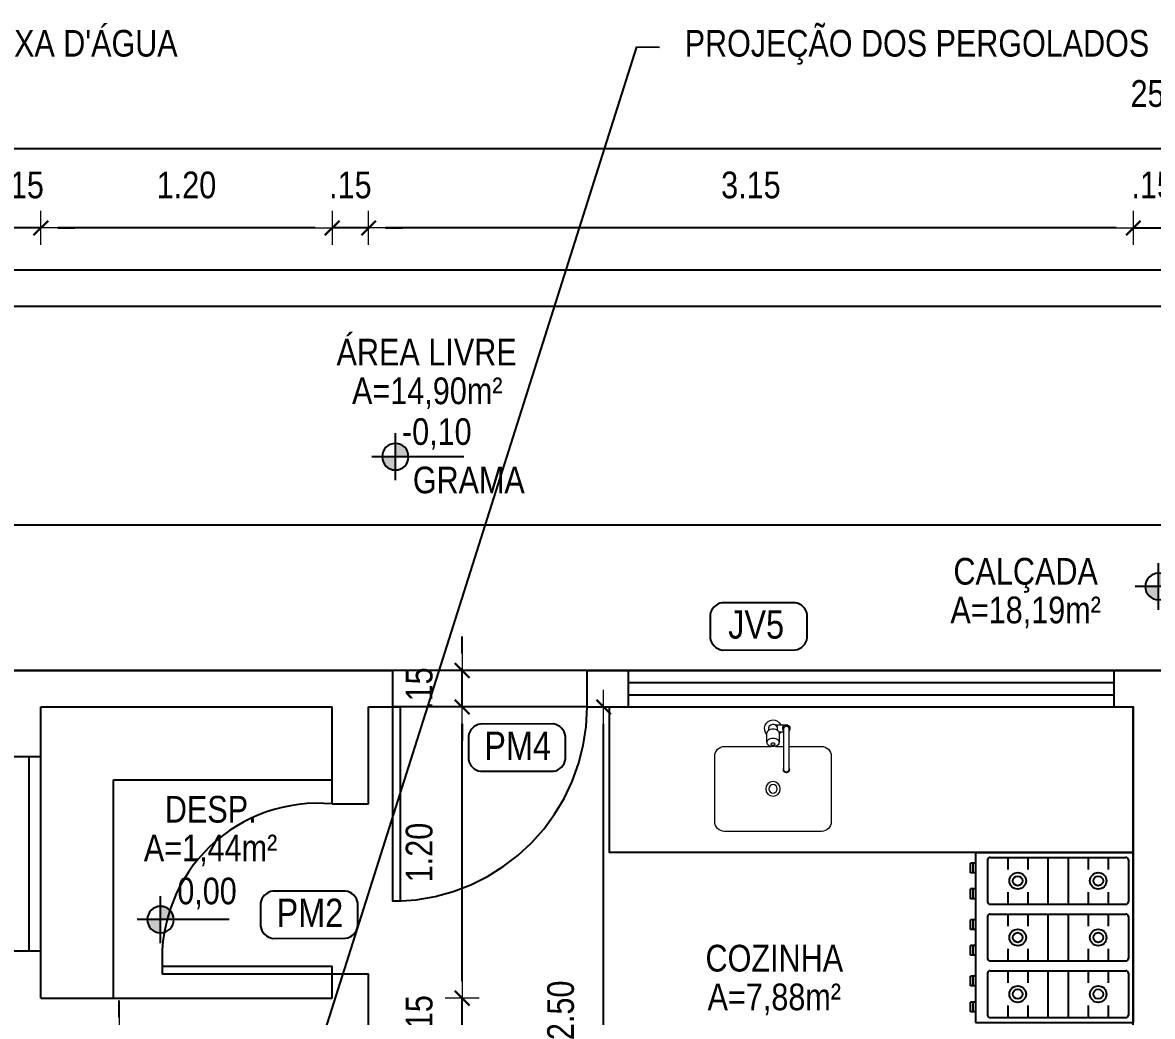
# Model space of a CAD drawing. Header units: millimetres. Extents: x -677 to -23, y -135 to 1112.
# Drawn here: x -127.456 to -122.802, y 846.009 to 850.103 of the extents above; entities that cross this region are included whole.
import ezdxf
from ezdxf.enums import TextEntityAlignment as Align

# ---------------------------------------------------------------- set-up
doc = ezdxf.new("R2010")
doc.units = ezdxf.units.MM
doc.header["$LTSCALE"] = 20
doc.header["$MEASUREMENT"] = 0
doc.header["$PDSIZE"] = -5
doc.linetypes.add('CONTINU', pattern=[0])
doc.linetypes.add('HIDDEN2', pattern=[0.1875, 0.125, -0.0625])
doc.layers.get('0').update_dxf_attribs({"linetype": 'CONTINUOUS'})
doc.layers.get('Defpoints').update_dxf_attribs({"linetype": 'CONTINUOUS'})
for name, color, linetype in [('a-pem-m', 6, 'CONTINUOUS'), ('COTA', 7, 'CONTINUOUS'), ('COZINHA', 6, 'CONTINUOUS'), ('DIVERSOS', 1, 'CONTINUOUS'), ('E-txt-g', 3, 'CONTINUOUS'), ('Layer1', 7, 'CONTINUOUS'), ('LAYER7', 4, 'CONTINUOUS')]:
    doc.layers.add(name, color=color, linetype=linetype)
for name, color, linetype, lineweight in [('E-Cta-W', 7, 'CONTINUOUS', 20), ('E-Lay-9', 9, 'CONTINUOUS', 9), ('E-Pen-C', 4, 'CONTINUOUS', 15), ('E-Pen-G', 3, 'CONTINUOUS', 30), ('E-Txt-W', 7, 'CONTINUOUS', 20)]:
    doc.layers.add(name, color=color, linetype=linetype, lineweight=lineweight)
doc.styles.add('F2', font='swissc.ttf')
doc.styles.add('REG60', font='romans.shx', dxfattribs={"width": 0.8, "height": 0.15})
doc.styles.add('REG80', font='romans.shx', dxfattribs={"width": 0.8, "height": 0.2})
doc.dimstyles.new('DIMENSION-1', dxfattribs={"dimtxt": 0.11, "dimasz": 0.07, "dimexe": 1, "dimexo": 0, "dimgap": 0.12, "dimtad": 1, "dimzin": 7, "dimdsep": 46, "dimtxsty": 'F2', "dimblk1": 'TRACO', "dimblk2": 'TRACO', "dimsah": 1, "dimcen": 1, "dimse1": 1, "dimse2": 1, "dimclrd": 256, "dimclre": 256, "dimclrt": 6, "dimadec": 0, "dimazin": 0, "dimtfac": 1, "dimtix": 1, "dimtmove": 2, "dimatfit": 3, "dimldrblk": 'TRACO', "dimfxl": 1, "dimtolj": 1, "dimtzin": 0, "dimarcsym": 0})
doc.dimstyles.get("Standard").update_dxf_attribs({"dimtxt": 0.18, "dimasz": 0.18, "dimexe": 0.18, "dimexo": 0.0625, "dimgap": 0.09, "dimtad": 0, "dimtih": 1, "dimtoh": 1, "dimdec": 4, "dimzin": 0, "dimdsep": 46, "dimtxsty": 'Standard', "dimcen": 0.09, "dimadec": 0, "dimazin": 0, "dimtfac": 1, "dimtdec": 4, "dimtofl": 0, "dimtmove": 0, "dimatfit": 3, "dimfxl": 1, "dimtolj": 1, "dimtzin": 0, "dimarcsym": 0})

# ---------------------------------------------------------------- blocks, each defined once
blk = doc.blocks.new('TXT-AMB75')
at = {"layer": 'E-txt-g', "style": 'REG80', "width": 0.8, "flags": 8}
blk.add_attdef('TXT', text='', height=0.2, dxfattribs=at).set_placement((0.0055, 0.2964), align=Align.CENTER)
at = {"layer": 'E-Txt-W', "style": 'REG60', "width": 0.8, "flags": 8}
blk.add_attdef('TXT', text='', height=0.15, dxfattribs=at).set_placement((0.0055, 0.0271), align=Align.CENTER)
blk = doc.blocks.new('TRACO')
at = {"layer": 'E-Pen-C'}
for p, q in [((0, 1), (0, -1)), ((-1, 0), (1, 0))]:
    blk.add_line(p, q, dxfattribs=at)
at = {"layer": 'E-Pen-G'}
blk.add_line((-0.424, -0.424), (0.424, 0.424), dxfattribs=at)
blk = doc.blocks.new('*D836')
at = {"color": 4, "lineweight": -2}
for p, q in [((-122.9512, 849.2568), (-123.0212, 849.2568)), ((-122.8812, 849.2568), (-122.7212, 849.2568)), ((-122.6512, 849.2568), (-122.5812, 849.2568))]:
    blk.add_line(p, q, dxfattribs=at)
at = {"layer": 'Defpoints', "color": 0, "linetype": 'Continuous'}
for p in [(-122.7212, 849.2568), (-122.8812, 847.284), (-122.7212, 847.284)]:
    blk.add_point(p, dxfattribs=at)
at = {"color": 4, "linetype": 'Continuous', "lineweight": -2, "xscale": 0.07, "yscale": 0.07, "zscale": 0.07}
blk.add_blockref('TRACO', (-122.8812, 849.2568), dxfattribs=at)
at = {"color": 4, "linetype": 'Continuous', "lineweight": -2, "xscale": 0.07, "yscale": 0.07, "zscale": 0.07, "rotation": 180}
blk.add_blockref('TRACO', (-122.7212, 849.2568), dxfattribs=at)
at = {"color": 4, "linetype": 'Continuous', "insert": (-122.8012, 849.4333), "char_height": 0.11, "attachment_point": 5, "style": 'F2'}
blk.add_mtext('\\A1;.15', dxfattribs=at)
blk = doc.blocks.new('Fogão03_6')
at = {"layer": 'a-pem-m', "color": 8}
for p, q in [((-0.35, -0.65), (-0.35, 0)), ((-0.35, 0), (0.35, 0)), ((-0.35, 0), (0.35, 0)), ((-0.35, -0.65), (-0.35, 0)), ((-0.33, -0.59), (-0.33, -0.03)), ((-0.33, -0.59), (-0.33, -0.03)), ((-0.32, -0.02), (-0.1467, -0.02)), ((-0.32, -0.02), (-0.1467, -0.02)), ((-0.1367, -0.59), (-0.1367, -0.03)), ((-0.1367, -0.59), (-0.1367, -0.03)), ((-0.0967, -0.59), (-0.0967, -0.03)), ((-0.0967, -0.59), (-0.0967, -0.03)), ((-0.0867, -0.02), (0.0867, -0.02)), ((-0.0867, -0.02), (0.0867, -0.02)), ((0.0967, -0.59), (0.0967, -0.03)), ((0.0967, -0.59), (0.0967, -0.03)), ((0.1367, -0.59), (0.1367, -0.03)), ((0.1367, -0.59), (0.1367, -0.03)), ((0.1467, -0.02), (0.32, -0.02)), ((0.1467, -0.02), (0.32, -0.02)), ((0.33, -0.59), (0.33, -0.03)), ((0.33, -0.59), (0.33, -0.03)), ((0.35, -0.65), (0.35, 0)), ((0.35, -0.65), (0.35, 0)), ((-0.33, -0.1029), (-0.28, -0.1029)), ((-0.33, -0.1029), (-0.28, -0.1029)), ((-0.1867, -0.1029), (-0.1367, -0.1029)), ((-0.1867, -0.1029), (-0.1367, -0.1029)), ((-0.0967, -0.1029), (-0.0467, -0.1029)), ((-0.0967, -0.1029), (-0.0467, -0.1029)), ((0.0467, -0.1029), (0.0967, -0.1029)), ((0.0467, -0.1029), (0.0967, -0.1029)), ((0.1367, -0.1029), (0.1867, -0.1029)), ((0.1367, -0.1029), (0.1867, -0.1029)), ((0.28, -0.1029), (0.33, -0.1029)), ((0.28, -0.1029), (0.33, -0.1029)), ((-0.33, -0.1857), (-0.28, -0.1857)), ((-0.33, -0.1857), (-0.28, -0.1857)), ((-0.1867, -0.1857), (-0.1367, -0.1857)), ((-0.1867, -0.1857), (-0.1367, -0.1857)), ((-0.0967, -0.1857), (-0.0467, -0.1857)), ((-0.0967, -0.1857), (-0.0467, -0.1857)), ((0.0467, -0.1857), (0.0967, -0.1857)), ((0.0467, -0.1857), (0.0967, -0.1857)), ((0.1367, -0.1857), (0.1867, -0.1857)), ((0.1367, -0.1857), (0.1867, -0.1857)), ((0.28, -0.1857), (0.33, -0.1857)), ((0.28, -0.1857), (0.33, -0.1857)), ((-0.33, -0.2686), (-0.1367, -0.2686)), ((-0.33, -0.2686), (-0.1367, -0.2686)), ((-0.0967, -0.2686), (0.0967, -0.2686)), ((-0.0967, -0.2686), (0.0967, -0.2686)), ((0.1367, -0.2686), (0.33, -0.2686)), ((0.1367, -0.2686), (0.33, -0.2686)), ((-0.33, -0.3514), (-0.1367, -0.3514)), ((-0.33, -0.3514), (-0.1367, -0.3514)), ((-0.0967, -0.3514), (0.0967, -0.3514)), ((-0.0967, -0.3514), (0.0967, -0.3514)), ((0.1367, -0.3514), (0.33, -0.3514)), ((0.1367, -0.3514), (0.33, -0.3514)), ((-0.33, -0.4343), (-0.28, -0.4343)), ((-0.33, -0.4343), (-0.28, -0.4343)), ((-0.1867, -0.4343), (-0.1367, -0.4343)), ((-0.1867, -0.4343), (-0.1367, -0.4343)), ((-0.0967, -0.4343), (-0.0467, -0.4343)), ((-0.0967, -0.4343), (-0.0467, -0.4343)), ((0.0467, -0.4343), (0.0967, -0.4343)), ((0.0467, -0.4343), (0.0967, -0.4343)), ((0.1367, -0.4343), (0.1867, -0.4343)), ((0.1367, -0.4343), (0.1867, -0.4343)), ((0.28, -0.4343), (0.33, -0.4343)), ((0.28, -0.4343), (0.33, -0.4343)), ((-0.33, -0.5171), (-0.28, -0.5171)), ((-0.33, -0.5171), (-0.28, -0.5171)), ((-0.1867, -0.5171), (-0.1367, -0.5171)), ((-0.1867, -0.5171), (-0.1367, -0.5171)), ((-0.0967, -0.5171), (-0.0467, -0.5171)), ((-0.0967, -0.5171), (-0.0467, -0.5171)), ((0.0467, -0.5171), (0.0967, -0.5171)), ((0.0467, -0.5171), (0.0967, -0.5171)), ((0.1367, -0.5171), (0.1867, -0.5171)), ((0.1367, -0.5171), (0.1867, -0.5171)), ((0.28, -0.5171), (0.33, -0.5171)), ((0.28, -0.5171), (0.33, -0.5171)), ((-0.32, -0.6), (-0.1467, -0.6)), ((-0.32, -0.6), (-0.1467, -0.6)), ((-0.0867, -0.6), (0.0867, -0.6)), ((-0.0867, -0.6), (0.0867, -0.6)), ((0.1467, -0.6), (0.32, -0.6)), ((0.1467, -0.6), (0.32, -0.6)), ((-0.35, -0.65), (0.35, -0.65)), ((-0.35, -0.65), (0.35, -0.65)), ((-0.3068, -0.65), (-0.3068, -0.67)), ((-0.3068, -0.65), (-0.3068, -0.67)), ((-0.2669, -0.65), (-0.2669, -0.67)), ((-0.2669, -0.65), (-0.2669, -0.67)), ((-0.1998, -0.65), (-0.1998, -0.67)), ((-0.1998, -0.65), (-0.1998, -0.67)), ((-0.1599, -0.65), (-0.1599, -0.67)), ((-0.1599, -0.65), (-0.1599, -0.67)), ((-0.0734, -0.65), (-0.0734, -0.67)), ((-0.0734, -0.65), (-0.0734, -0.67)), ((-0.0335, -0.65), (-0.0335, -0.67)), ((-0.0335, -0.65), (-0.0335, -0.67)), ((0.0335, -0.65), (0.0335, -0.67)), ((0.0335, -0.65), (0.0335, -0.67)), ((0.0734, -0.65), (0.0734, -0.67)), ((0.0734, -0.65), (0.0734, -0.67)), ((0.1599, -0.65), (0.1599, -0.67)), ((0.1599, -0.65), (0.1599, -0.67)), ((0.1998, -0.65), (0.1998, -0.67)), ((0.1998, -0.65), (0.1998, -0.67)), ((0.2669, -0.65), (0.2669, -0.67)), ((0.2669, -0.65), (0.2669, -0.67)), ((0.3067, -0.65), (0.3067, -0.67)), ((0.3067, -0.65), (0.3067, -0.67)), ((-0.2669, -0.66), (-0.3068, -0.66)), ((-0.2669, -0.66), (-0.3068, -0.66)), ((-0.2669, -0.67), (-0.3068, -0.67)), ((-0.2669, -0.67), (-0.3068, -0.67)), ((-0.1599, -0.66), (-0.1998, -0.66)), ((-0.1599, -0.66), (-0.1998, -0.66)), ((-0.1599, -0.67), (-0.1998, -0.67)), ((-0.1599, -0.67), (-0.1998, -0.67)), ((-0.0335, -0.66), (-0.0734, -0.66)), ((-0.0335, -0.66), (-0.0734, -0.66)), ((-0.0335, -0.67), (-0.0734, -0.67)), ((-0.0335, -0.67), (-0.0734, -0.67)), ((0.0734, -0.66), (0.0335, -0.66)), ((0.0734, -0.66), (0.0335, -0.66)), ((0.0734, -0.67), (0.0335, -0.67)), ((0.0734, -0.67), (0.0335, -0.67)), ((0.1998, -0.66), (0.1599, -0.66)), ((0.1998, -0.66), (0.1599, -0.66)), ((0.1998, -0.67), (0.1599, -0.67)), ((0.1998, -0.67), (0.1599, -0.67)), ((0.3067, -0.66), (0.2669, -0.66)), ((0.3067, -0.66), (0.2669, -0.66)), ((0.3067, -0.67), (0.2669, -0.67)), ((0.3067, -0.67), (0.2669, -0.67))]:
    blk.add_line(p, q, dxfattribs=at)
for centre, radius in [((-0.2333, -0.1443), 0.0341), ((-0.2333, -0.1443), 0.0341), ((-0.2333, -0.1443), 0.02), ((-0.2333, -0.1443), 0.02), ((0, -0.1443), 0.0341), ((0, -0.1443), 0.0341), ((0, -0.1443), 0.02), ((0, -0.1443), 0.02), ((0.2333, -0.1443), 0.0341), ((0.2333, -0.1443), 0.0341), ((0.2333, -0.1443), 0.02), ((0.2333, -0.1443), 0.02), ((-0.2333, -0.4757), 0.0341), ((-0.2333, -0.4757), 0.0341), ((-0.2333, -0.4757), 0.02), ((-0.2333, -0.4757), 0.02), ((0, -0.4757), 0.0341), ((0, -0.4757), 0.0341), ((0, -0.4757), 0.02), ((0, -0.4757), 0.02), ((0.2333, -0.4757), 0.0341), ((0.2333, -0.4757), 0.0341), ((0.2333, -0.4757), 0.02), ((0.2333, -0.4757), 0.02)]:
    blk.add_circle(centre, radius, dxfattribs=at)
for centre, start, end in [((-0.32, -0.03), 89.9995, 179.9996), ((-0.32, -0.03), 89.9995, 179.9996), ((-0.1467, -0.03), 359.9996, 89.9995), ((-0.1467, -0.03), 359.9996, 89.9995), ((-0.0867, -0.03), 89.9995, 179.9996), ((-0.0867, -0.03), 89.9995, 179.9996), ((0.0867, -0.03), 359.9996, 89.9995), ((0.0867, -0.03), 359.9996, 89.9995), ((0.1467, -0.03), 89.9995, 179.9996), ((0.1467, -0.03), 89.9995, 179.9996), ((0.32, -0.03), 359.9996, 89.9995), ((0.32, -0.03), 359.9996, 89.9995), ((-0.32, -0.59), 179.9996, 269.9995), ((-0.32, -0.59), 179.9996, 269.9995), ((-0.1467, -0.59), 269.9995, 359.9996), ((-0.1467, -0.59), 269.9995, 359.9996), ((-0.0867, -0.59), 179.9996, 269.9995), ((-0.0867, -0.59), 179.9996, 269.9995), ((0.0867, -0.59), 269.9995, 359.9996), ((0.0867, -0.59), 269.9995, 359.9996), ((0.1467, -0.59), 179.9996, 269.9995), ((0.1467, -0.59), 179.9996, 269.9995), ((0.32, -0.59), 269.9995, 359.9996), ((0.32, -0.59), 269.9995, 359.9996)]:
    blk.add_arc(centre, 0.01, start, end, dxfattribs=at)
blk = doc.blocks.new('*D840')
at = {"color": 4, "lineweight": -2}
blk.add_line((-137.5146, 849.5838), (-112.6546, 849.5838), dxfattribs=at)
at = {"layer": 'Defpoints', "color": 0, "linetype": 'Continuous'}
for p in [(-112.5846, 849.5838), (-137.5846, 849.084), (-112.5846, 849.084)]:
    blk.add_point(p, dxfattribs=at)
at = {"color": 4, "linetype": 'Continuous', "lineweight": -2, "xscale": 0.07, "yscale": 0.07, "zscale": 0.07, "rotation": 180}
blk.add_blockref('TRACO', (-137.5846, 849.5838), dxfattribs=at)
at = {"color": 4, "linetype": 'Continuous', "lineweight": -2, "xscale": 0.07, "yscale": 0.07, "zscale": 0.07}
blk.add_blockref('TRACO', (-112.5846, 849.5838), dxfattribs=at)
at = {"color": 4, "linetype": 'Continuous', "insert": (-122.7346, 849.81), "char_height": 0.11, "attachment_point": 5, "style": 'F2'}
blk.add_mtext('\\A1;25.00', dxfattribs=at)
blk = doc.blocks.new('Cuba coz')
at = {"color": 8}
blk.add_line((7.5, -4.5), (7.5, -2.41), dxfattribs=at)
for points in [[(13.41, -6.5), (13.41, -20, 0.414214), (17.41, -24), (44.41, -24, 0.414214), (48.41, -20), (48.41, 20, 0.414214), (44.41, 24), (17.41, 24, 0.414214), (13.41, 20), (13.41, 0.74)], [(6.7, 1.75), (6, 1.75, 0.546464), (4.41, -0.73, -0.10784), (4.5, -1.15), (4.5, -5.5)], [(11.72, 2.5), (7.96, 2.5, 0.133256), (7.32, 2.33, 0.106756), (6.71, 1.77, 0.082828), (6.34, 0.99, 0.071352), (6.19, 0, 0.071352), (6.34, -0.99, 0.082828), (6.71, -1.77, 0.106756), (7.32, -2.33, 0.133256), (7.96, -2.5), (11.72, -2.5)], [(4.41, -0.73, 0.293273), (6, -1.75), (6.7, -1.75)], [(13.41, -1), (13.41, -4.5, 0.414214)]]:
    blk.add_lwpolyline(points, format="xyb", dxfattribs=at)
for points in [[(11.72, -2.5, 0.133256), (12.36, -2.33, 0.106756), (12.97, -1.77, 0.082828), (13.35, -0.99, 0.071352), (13.49, 0, 0.071352), (13.35, 0.99, 0.082828), (12.97, 1.77, 0.106756), (12.36, 2.33, 0.133256), (11.72, 2.5, 0.133256), (11.08, 2.33, 0.106756), (10.47, 1.77, 0.082828), (10.1, 0.99, 0.071352), (9.95, 0, 0.071352), (10.1, -0.99, 0.082828), (10.47, -1.77, 0.106756), (11.08, -2.33, 0.133256)], [(12.47, 0.75, 0.133256), (12.28, 0.7, 0.106756), (12.1, 0.53, 0.082828), (11.98, 0.3, 0.071352), (11.94, 0, 0.071352), (11.98, -0.3, 0.082828), (12.1, -0.53, 0.106756), (12.28, -0.7, 0.133256), (12.47, -0.75, 0.133256), (12.66, -0.7, 0.106756), (12.85, -0.53, 0.082828), (12.96, -0.3, 0.071352), (13, 0, 0.071352), (12.96, 0.3, 0.082828), (12.85, 0.53, 0.106756), (12.66, 0.7, 0.133256)], [(6, -6.5), (23, -6.5, 1), (23, -4.5), (6, -4.5, 1)]]:
    blk.add_lwpolyline(points, format="xyb", close=True, dxfattribs=at)
for radius in [3, 1.75]:
    blk.add_circle((30.91, 0), radius, dxfattribs=at)
for centre, radius, start, end in [((6, 0), 3.5, 45.5847, 244.6231), ((6, -5.5), 1.5, 41.8103, 318.1897), ((6, 0), 3.5, 295.3769, 314.4153), ((23, -5.5), 1.25, 233.1301, 126.8699)]:
    blk.add_arc(centre, radius, start, end, dxfattribs=at)
blk = doc.blocks.new('*D698')
at = {"color": 4, "lineweight": -2}
blk.add_line((-122.9512, 849.2568), (-125.9612, 849.2568), dxfattribs=at)
at = {"layer": 'Defpoints', "color": 0, "linetype": 'Continuous'}
for p in [(-126.0312, 849.2568), (-126.0312, 847.284), (-122.8812, 847.284)]:
    blk.add_point(p, dxfattribs=at)
at = {"color": 4, "linetype": 'Continuous', "lineweight": -2, "xscale": 0.07, "yscale": 0.07, "zscale": 0.07, "rotation": 180}
blk.add_blockref('TRACO', (-126.0312, 849.2568), dxfattribs=at)
at = {"color": 4, "linetype": 'Continuous', "lineweight": -2, "xscale": 0.07, "yscale": 0.07, "zscale": 0.07}
blk.add_blockref('TRACO', (-122.8812, 849.2568), dxfattribs=at)
at = {"color": 4, "linetype": 'Continuous', "insert": (-124.4562, 849.4333), "char_height": 0.11, "attachment_point": 5, "style": 'F2'}
blk.add_mtext('\\A1;3.15', dxfattribs=at)
blk = doc.blocks.new('*D699')
at = {"color": 4, "lineweight": -2}
for p, q in [((-126.2512, 849.2568), (-126.3212, 849.2568)), ((-126.0312, 849.2568), (-126.1812, 849.2568)), ((-125.9612, 849.2568), (-125.8912, 849.2568))]:
    blk.add_line(p, q, dxfattribs=at)
at = {"layer": 'Defpoints', "color": 0, "linetype": 'Continuous'}
for p in [(-126.1812, 849.2568), (-126.1812, 847.284), (-126.0312, 847.284)]:
    blk.add_point(p, dxfattribs=at)
at = {"color": 4, "linetype": 'Continuous', "lineweight": -2, "xscale": 0.07, "yscale": 0.07, "zscale": 0.07}
blk.add_blockref('TRACO', (-126.1812, 849.2568), dxfattribs=at)
at = {"color": 4, "linetype": 'Continuous', "lineweight": -2, "xscale": 0.07, "yscale": 0.07, "zscale": 0.07, "rotation": 180}
blk.add_blockref('TRACO', (-126.0312, 849.2568), dxfattribs=at)
at = {"color": 4, "linetype": 'Continuous', "insert": (-126.1062, 849.4333), "char_height": 0.11, "attachment_point": 5, "style": 'F2'}
blk.add_mtext('\\A1;.15', dxfattribs=at)
blk = doc.blocks.new('*D700')
at = {"color": 4, "lineweight": -2}
blk.add_line((-126.2512, 849.2568), (-127.3112, 849.2568), dxfattribs=at)
at = {"layer": 'Defpoints', "color": 0, "linetype": 'Continuous'}
for p in [(-127.3812, 849.2568), (-127.3812, 847.284), (-126.1812, 847.284)]:
    blk.add_point(p, dxfattribs=at)
at = {"color": 4, "linetype": 'Continuous', "lineweight": -2, "xscale": 0.07, "yscale": 0.07, "zscale": 0.07, "rotation": 180}
blk.add_blockref('TRACO', (-127.3812, 849.2568), dxfattribs=at)
at = {"color": 4, "linetype": 'Continuous', "lineweight": -2, "xscale": 0.07, "yscale": 0.07, "zscale": 0.07}
blk.add_blockref('TRACO', (-126.1812, 849.2568), dxfattribs=at)
at = {"color": 4, "linetype": 'Continuous', "insert": (-126.7812, 849.4334), "char_height": 0.11, "attachment_point": 5, "style": 'F2'}
blk.add_mtext('\\A1;1.20', dxfattribs=at)
blk = doc.blocks.new('*D701')
at = {"color": 4, "lineweight": -2}
for p, q in [((-127.6012, 849.2568), (-127.6712, 849.2568)), ((-127.3812, 849.2568), (-127.5312, 849.2568)), ((-127.3112, 849.2568), (-127.2412, 849.2568))]:
    blk.add_line(p, q, dxfattribs=at)
at = {"layer": 'Defpoints', "color": 0, "linetype": 'Continuous'}
for p in [(-127.5312, 849.2568), (-127.5312, 847.401), (-127.3812, 847.284)]:
    blk.add_point(p, dxfattribs=at)
at = {"color": 4, "linetype": 'Continuous', "lineweight": -2, "xscale": 0.07, "yscale": 0.07, "zscale": 0.07}
blk.add_blockref('TRACO', (-127.5312, 849.2568), dxfattribs=at)
at = {"color": 4, "linetype": 'Continuous', "lineweight": -2, "xscale": 0.07, "yscale": 0.07, "zscale": 0.07, "rotation": 180}
blk.add_blockref('TRACO', (-127.3812, 849.2568), dxfattribs=at)
at = {"color": 4, "linetype": 'Continuous', "insert": (-127.4562, 849.4333), "char_height": 0.11, "attachment_point": 5, "style": 'F2'}
blk.add_mtext('\\A1;.15', dxfattribs=at)
blk = doc.blocks.new('*D704')
at = {"color": 4, "lineweight": -2}
for p, q in [((-125.6456, 846.154), (-125.6456, 846.224)), ((-125.6456, 845.934), (-125.6456, 846.084)), ((-125.6456, 845.864), (-125.6456, 845.794))]:
    blk.add_line(p, q, dxfattribs=at)
at = {"layer": 'Defpoints', "color": 0, "linetype": 'Continuous'}
for p in [(-125.9907, 846.084), (-125.6456, 846.084), (-125.9907, 845.934)]:
    blk.add_point(p, dxfattribs=at)
at = {"color": 4, "linetype": 'Continuous', "lineweight": -2, "xscale": 0.07, "yscale": 0.07, "zscale": 0.07}
for p, rotation in [((-125.6456, 846.084), 270), ((-125.6456, 845.934), 90)]:
    blk.add_blockref('TRACO', p, dxfattribs=dict(at, rotation=rotation))
at = {"color": 4, "linetype": 'Continuous', "insert": (-125.8221, 846.009), "char_height": 0.11, "attachment_point": 5, "rotation": 90, "style": 'F2'}
blk.add_mtext('\\A1;.15', dxfattribs=at)
blk = doc.blocks.new('*D705')
at = {"color": 4, "lineweight": -2}
blk.add_line((-125.6456, 846.154), (-125.6456, 847.214), dxfattribs=at)
at = {"layer": 'Defpoints', "color": 0, "linetype": 'Continuous'}
for p in [(-125.9907, 847.284), (-125.6456, 847.284), (-125.9907, 846.084)]:
    blk.add_point(p, dxfattribs=at)
at = {"color": 4, "linetype": 'Continuous', "lineweight": -2, "xscale": 0.07, "yscale": 0.07, "zscale": 0.07}
for p, rotation in [((-125.6456, 847.284), 90), ((-125.6456, 846.084), 270)]:
    blk.add_blockref('TRACO', p, dxfattribs=dict(at, rotation=rotation))
at = {"color": 4, "linetype": 'Continuous', "insert": (-125.8222, 846.684), "char_height": 0.11, "attachment_point": 5, "rotation": 90, "style": 'F2'}
blk.add_mtext('\\A1;1.20', dxfattribs=at)
blk = doc.blocks.new('*D706')
at = {"color": 4, "lineweight": -2}
for p, q in [((-125.6456, 847.504), (-125.6456, 847.574)), ((-125.6456, 847.284), (-125.6456, 847.434)), ((-125.6456, 847.214), (-125.6456, 847.144))]:
    blk.add_line(p, q, dxfattribs=at)
at = {"layer": 'Defpoints', "color": 0, "linetype": 'Continuous'}
for p in [(-125.9907, 847.434), (-125.6456, 847.434), (-125.9907, 847.284)]:
    blk.add_point(p, dxfattribs=at)
at = {"color": 4, "linetype": 'Continuous', "lineweight": -2, "xscale": 0.07, "yscale": 0.07, "zscale": 0.07}
for p, rotation in [((-125.6456, 847.434), 270), ((-125.6456, 847.284), 90)]:
    blk.add_blockref('TRACO', p, dxfattribs=dict(at, rotation=rotation))
at = {"color": 4, "linetype": 'Continuous', "insert": (-125.8221, 847.359), "char_height": 0.11, "attachment_point": 5, "rotation": 90, "style": 'F2'}
blk.add_mtext('\\A1;.15', dxfattribs=at)
blk = doc.blocks.new('*D707')
at = {"color": 4, "lineweight": -2}
blk.add_line((-125.0629, 844.854), (-125.0629, 847.214), dxfattribs=at)
at = {"layer": 'Defpoints', "color": 0, "linetype": 'Continuous'}
for p in [(-126.0237, 847.284), (-125.0629, 847.284), (-126.0237, 844.784)]:
    blk.add_point(p, dxfattribs=at)
at = {"color": 4, "linetype": 'Continuous', "lineweight": -2, "xscale": 0.07, "yscale": 0.07, "zscale": 0.07}
for p, rotation in [((-125.0629, 847.284), 90), ((-125.0629, 844.784), 270)]:
    blk.add_blockref('TRACO', p, dxfattribs=dict(at, rotation=rotation))
at = {"color": 4, "linetype": 'Continuous', "insert": (-125.2394, 846.034), "char_height": 0.11, "attachment_point": 5, "rotation": 90, "style": 'F2'}
blk.add_mtext('\\A1;2.50', dxfattribs=at)
blk = doc.blocks.new('NIVEL')
at = {"layer": 'DIVERSOS'}
h = blk.add_hatch(color=7, dxfattribs=at)
h.paths.add_polyline_path([(0, 0.137, 0.414214), (-0.137, 0), (0, 0)])
h.paths.add_polyline_path([(0, 0), (0, -0.137, 0.414214), (0.137, 0)])
at = {"layer": 'DIVERSOS', "color": 7}
for p, q in [((0, 0.242), (0, -0.242)), ((0.709, 0), (-0.242, 0))]:
    blk.add_line(p, q, dxfattribs=at)
blk.add_circle((0, 0), 0.137, dxfattribs=at)
blk = doc.blocks.new('*D817')
at = {"color": 4, "lineweight": -2}
for p, q in [((-127.058, 846.004), (-127.058, 846.074)), ((-127.058, 845.534), (-127.058, 845.934)), ((-127.058, 845.464), (-127.058, 845.394))]:
    blk.add_line(p, q, dxfattribs=at)
at = {"layer": 'Defpoints', "color": 0, "linetype": 'Continuous'}
for p in [(-127.3812, 845.934), (-127.058, 845.934), (-127.3812, 845.534)]:
    blk.add_point(p, dxfattribs=at)
at = {"color": 4, "linetype": 'Continuous', "lineweight": -2, "xscale": 0.07, "yscale": 0.07, "zscale": 0.07}
for p, rotation in [((-127.058, 845.934), 270), ((-127.058, 845.534), 90)]:
    blk.add_blockref('TRACO', p, dxfattribs=dict(at, rotation=rotation))
at = {"color": 4, "linetype": 'Continuous', "insert": (-127.2344, 845.734), "char_height": 0.11, "attachment_point": 5, "rotation": 90, "style": 'F2'}
blk.add_mtext('\\A1;.40', dxfattribs=at)

msp = doc.modelspace()

# ---------------------------------------------------------------- linework, layer by layer
at = {"color": 5, "linetype": 'Continuous'}
for p, q in [((-137.5846, 849.084), (-112.5846, 849.084)), ((-137.4346, 848.934), (-112.7346, 848.934)), ((-127.5312, 847.434), (-125.9312, 847.434)), ((-125.9312, 847.284), (-125.9312, 847.434)), ((-125.1312, 847.434), (-121.9729, 847.434)), ((-125.1312, 847.284), (-125.1312, 847.434)), ((-127.3812, 847.284), (-126.1812, 847.284)), ((-127.3812, 846.084), (-127.3812, 847.284)), ((-126.1812, 846.884), (-126.1812, 847.284)), ((-126.0312, 847.284), (-125.9312, 847.284)), ((-126.0312, 846.884), (-126.0312, 847.284)), ((-125.1312, 847.284), (-122.8812, 847.284)), ((-124.0291, 847.284), (-122.8812, 847.284)), ((-122.8812, 844.784), (-122.8812, 847.284)), ((-126.1812, 846.884), (-126.0312, 846.884)), ((-126.1812, 846.084), (-126.1812, 846.184)), ((-126.1812, 846.184), (-126.0312, 846.184)), ((-126.0312, 843.134), (-126.0312, 846.184)), ((-127.3812, 846.084), (-126.1812, 846.084))]:
    msp.add_line(p, q, dxfattribs=at)
at = {"color": 8, "linetype": 'Continuous'}
msp.add_line((-125.1312, 847.284), (-125.9312, 847.284), dxfattribs=at)
at = {"color": 8, "linetype": 'Continuous', "flags": 128}
msp.add_lwpolyline([(-134.4335, 847.434), (-134.4335, 842.084), (-122.7246, 842.084), (-122.7246, 843.434), (-121.8746, 843.434), (-121.8746, 842.084), (-115.7246, 842.084), (-115.7246, 845.384), (-119.0746, 845.384), (-119.0746, 847.434), (-127.5312, 847.434), (-127.5312, 846.084), (-129.3799, 846.084), (-129.3799, 847.434), (-134.4335, 847.434)], dxfattribs=at)
at = {"color": 8, "linetype": 'CONTINU'}
msp.add_lwpolyline([(-122.8812, 846.684), (-125.0389, 846.684), (-125.0389, 847.284), (-122.8812, 847.284)], close=True, dxfattribs=at)
at = {"layer": 'COTA', "color": 8, "linetype": 'Continuous'}
for p, q in [((-135.0335, 848.034), (-118.4746, 848.034)), ((-127.0812, 846.984), (-126.1812, 846.984)), ((-127.0812, 846.084), (-127.0812, 846.984))]:
    msp.add_line(p, q, dxfattribs=at)
at = {"layer": 'COTA', "color": 7, "linetype": 'HIDDEN2'}
for p, q in [((-124.9598, 847.284), (-124.9598, 847.434)), ((-122.9598, 847.284), (-122.9598, 847.434)), ((-124.9598, 847.384), (-122.9598, 847.384)), ((-124.9598, 847.334), (-122.9598, 847.334)), ((-127.3812, 847.0778), (-127.5312, 847.0778)), ((-127.4312, 847.0778), (-127.4312, 846.2778)), ((-127.3812, 846.2778), (-127.5312, 846.2778))]:
    msp.add_line(p, q, dxfattribs=at)
at = {"layer": 'COTA', "color": 4, "linetype": 'Continuous'}
for points in [[(-124.2238, 847.6631, 0.331371), (-124.2738, 847.7131), (-124.5741, 847.7128, 0.332506), (-124.6241, 847.6631), (-124.6241, 847.5684, 0.330378), (-124.5741, 847.5181), (-124.2738, 847.5184, 0.331371), (-124.2238, 847.5684)], [(-125.2198, 847.1636, 0.331371), (-125.2698, 847.2136), (-125.5701, 847.2133, 0.332506), (-125.6201, 847.1636), (-125.6201, 847.0689, 0.330378), (-125.5701, 847.0186), (-125.2698, 847.0189, 0.331371), (-125.2198, 847.0689)], [(-126.0756, 846.4753, 0.331371), (-126.1256, 846.5253), (-126.4258, 846.525, 0.332506), (-126.4759, 846.4753), (-126.4759, 846.3807, 0.330378), (-126.4259, 846.3304), (-126.1256, 846.3307, 0.331371), (-126.0756, 846.3807)]]:
    msp.add_lwpolyline(points, format="xyb", close=True, dxfattribs=at)
at = {"layer": 'COTA', "color": 7, "linetype": 'Continuous'}
for points in [[(-125.9312, 847.284), (-125.9012, 847.284), (-125.9012, 846.484), (-125.9312, 846.484)], [(-126.1812, 846.184), (-126.1812, 846.214), (-126.8812, 846.214), (-126.8812, 846.184)]]:
    msp.add_lwpolyline(points, close=True, dxfattribs=at)
at = {"layer": 'COTA', "color": 8, "linetype": 'HIDDEN2'}
for centre, radius, start, end in [((-125.9314, 847.284), 0.8001, 271.0844, 0), ((-126.2412, 846.246), 0.6408, 84.6305, 182.8606)]:
    msp.add_arc(centre, radius, start, end, dxfattribs=at)

# ---------------------------------------------------------------- block references
ref = msp.add_blockref('TXT-AMB75', (-125.7939, 848.4743), dxfattribs=dict(xscale=0.7290000000000001, yscale=0.7290000000000001, zscale=0.7290000000000001))
ref.add_attrib('TXT', 'ÁREA LIVRE', dxfattribs={"layer": 'E-txt-g', "color": 2, "height": 0.11, "style": 'F2'}).set_placement((-125.7919, 848.6904), align=Align.CENTER)
ref.add_attrib('TXT', 'A=14,90m²', dxfattribs={"layer": 'E-Txt-W', "height": 0.11, "style": 'F2'}).set_placement((-125.7894, 848.531), align=Align.CENTER)
ref = msp.add_blockref('TXT-AMB75', (-123.3289, 847.5715), dxfattribs=dict(xscale=0.7290000000000001, yscale=0.7290000000000001, zscale=0.7290000000000001))
ref.add_attrib('TXT', 'CALÇADA', dxfattribs={"layer": 'E-txt-g', "color": 2, "height": 0.11, "style": 'F2'}).set_placement((-123.3244, 847.7876), align=Align.CENTER)
ref.add_attrib('TXT', 'A=18,19m²', dxfattribs={"layer": 'E-Txt-W', "height": 0.11, "style": 'F2'}).set_placement((-123.3244, 847.6282), align=Align.CENTER)
ref = msp.add_blockref('TXT-AMB75', (-126.6864, 846.5912), dxfattribs=dict(xscale=0.7290000000000001, yscale=0.7290000000000001, zscale=0.7290000000000001))
ref.add_attrib('TXT', 'DESP.', dxfattribs={"layer": 'E-txt-g', "color": 2, "height": 0.11, "style": 'F2'}).set_placement((-126.6812, 846.8073), align=Align.CENTER)
ref.add_attrib('TXT', 'A=1,44m²', dxfattribs={"layer": 'E-Txt-W', "height": 0.11, "style": 'F2'}).set_placement((-126.6819, 846.6478), align=Align.CENTER)
ref = msp.add_blockref('TXT-AMB75', (-124.3643, 845.9777), dxfattribs=dict(xscale=0.7290000000000001, yscale=0.7290000000000001, zscale=0.7290000000000001))
ref.add_attrib('TXT', 'COZINHA', dxfattribs={"layer": 'E-txt-g', "color": 2, "height": 0.11, "style": 'F2'}).set_placement((-124.3597, 846.1938), align=Align.CENTER)
ref.add_attrib('TXT', 'A=7,88m²', dxfattribs={"layer": 'E-Txt-W', "height": 0.11, "style": 'F2'}).set_placement((-124.3598, 846.0343), align=Align.CENTER)
at = {"layer": 'COZINHA', "linetype": 'Continuous', "rotation": 270}
msp.add_blockref('Fogão03_6', (-122.8812, 846.334), dxfattribs=at)
at = {"layer": 'E-Lay-9', "color": 8, "xscale": -0.01000000000021828, "yscale": 0.01000000000021828, "zscale": 0.01, "rotation": 90}
msp.add_blockref('Cuba coz', (-124.3651, 847.2552, -6.3346), dxfattribs=at)
at = {"layer": 'LAYER7', "color": 7, "linetype": 'Continuous', "xscale": -0.3985866620477118, "yscale": 0.3985866620477118, "zscale": 0.3985866620477118, "rotation": 180}
for p in [(-125.9208, 848.3146), (-122.7774, 847.7796), (-126.8879, 846.4075)]:
    msp.add_blockref('NIVEL', p, dxfattribs=at)

# ---------------------------------------------------------------- texts
at = {"layer": 'E-Cta-W', "color": 4, "style": 'F2'}
for s, p in [("ESCADA DE ACESSO PARA À CAIXA D'ÁGUA", (-129.5163, 849.9628)), ('PROJEÇÃO DOS PERGOLADOS', (-124.7289, 849.9628))]:
    msp.add_text(s, height=0.109719, dxfattribs=at).set_placement(p)
at = {"layer": 'Layer1', "color": 7, "linetype": 'Continuous', "style": 'F2'}
for s, p in [('-0,10', (-125.8933, 848.473)), ('GRAMA', (-125.8486, 848.2735)), ('0,00', (-126.8188, 846.5805))]:
    msp.add_text(s, height=0.10972, dxfattribs=at).set_placement(p, align=Align.TOP_LEFT)
at = {"layer": 'Layer1', "color": 4, "linetype": 'Continuous', "style": 'F2'}
for s, p in [('JV5', (-124.5497, 847.6818, 1.712)), ('PM4', (-125.5544, 847.1823, 1.712)), ('PM2', (-126.4101, 846.494, 1.712))]:
    msp.add_text(s, height=0.11659, dxfattribs=at).set_placement(p, align=Align.TOP_LEFT)

# ---------------------------------------------------------------- dimensions: what is measured, and where the dimension line sits
at = {"color": 8, "linetype": 'Continuous'}
dim = msp.add_linear_dim(base=(-112.5846, 849.5838), p1=(-137.5846, 849.084), p2=(-112.5846, 849.084), dimstyle='DIMENSION-1', override={"dimclrd": 4, "dimclrt": 4, "dimadec": 8, "dimfxl": 0.5, "dimfxlon": 1}, dxfattribs=at)
dim.commit()
dim.dimension.update_dxf_attribs({"geometry": '*D840', "text_midpoint": (-122.7346, 849.81), "dimtype": 160})
for base, p1, p2, angle, picture, middle in [((-127.5312, 849.2568), (-127.3812, 847.284), (-127.5312, 847.401), 180, '*D701', (-127.4562, 849.4333)), ((-127.3812, 849.2568), (-126.1812, 847.284), (-127.3812, 847.284), 180, '*D700', (-126.7812, 849.4334)), ((-126.1812, 849.2568), (-126.0312, 847.284), (-126.1812, 847.284), 180, '*D699', (-126.1062, 849.4333)), ((-126.0312, 849.2568), (-122.8812, 847.284), (-126.0312, 847.284), 180, '*D698', (-124.4562, 849.4333)), ((-125.6456, 847.434), (-125.9907, 847.284), (-125.9907, 847.434), 90, '*D706', (-125.8221, 847.359)), ((-125.0629, 847.284), (-126.0237, 844.784), (-126.0237, 847.284), 90, '*D707', (-125.2394, 846.034)), ((-125.6456, 847.284), (-125.9907, 846.084), (-125.9907, 847.284), 90, '*D705', (-125.8222, 846.684)), ((-125.6456, 846.084), (-125.9907, 845.934), (-125.9907, 846.084), 90, '*D704', (-125.8221, 846.009)), ((-127.058, 845.934), (-127.3812, 845.534), (-127.3812, 845.934), 90, '*D817', (-127.2344, 845.734))]:
    dim = msp.add_linear_dim(base=base, p1=p1, p2=p2, angle=angle, dimstyle='DIMENSION-1', override={"dimclrd": 4, "dimclrt": 4, "dimadec": 8, "dimfxl": 0.5, "dimfxlon": 1}, dxfattribs=at)
    dim.commit()
    dim.dimension.update_dxf_attribs({"geometry": picture, "text_midpoint": middle})
dim = msp.add_linear_dim(base=(-122.7212, 849.2568), p1=(-122.8812, 847.284), p2=(-122.7212, 847.284), text='.15', dimstyle='DIMENSION-1', override={"dimclrd": 4, "dimclrt": 4, "dimadec": 8, "dimfxl": 0.5, "dimfxlon": 1}, dxfattribs=at)
dim.commit()
dim.dimension.update_dxf_attribs({"geometry": '*D836', "text_midpoint": (-122.8012, 849.4333)})

# ---------------------------------------------------------------- leaders
at = {"layer": 'E-Cta-W', "color": 4}
msp.add_leader([(-126.2924, 845.6888), (-124.9261, 850.0036), (-124.8333, 850.0019)], dimstyle='Standard', dxfattribs=at)

doc.saveas('drawing.dxf')
